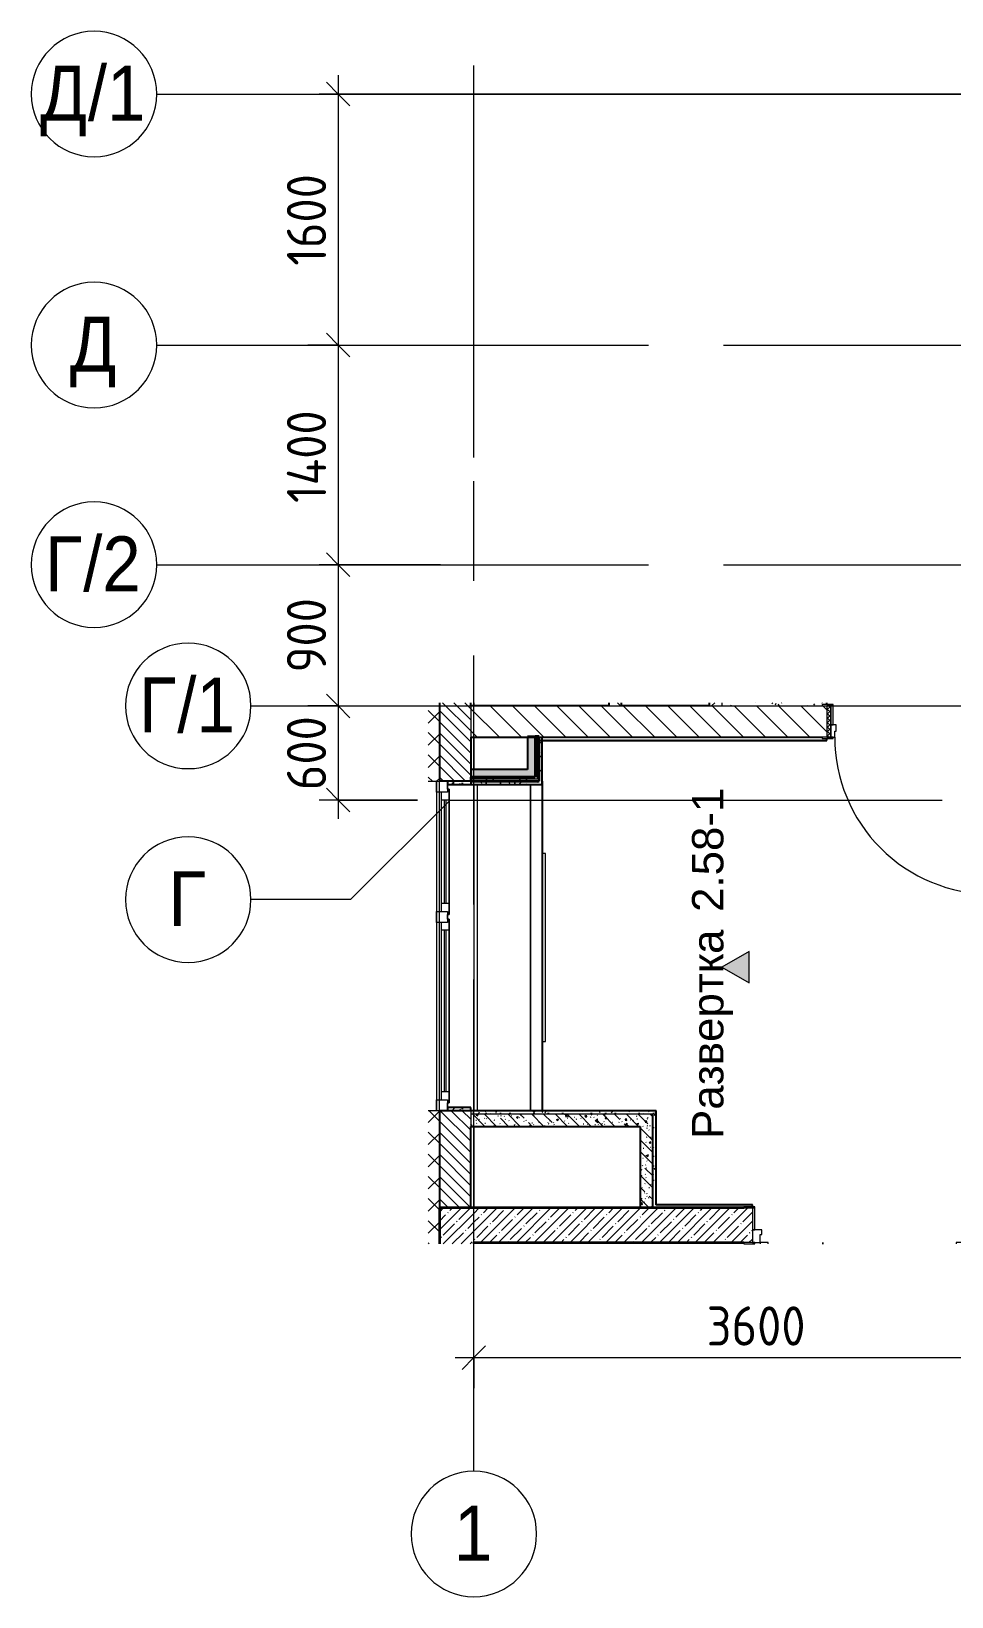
# Model space of a CAD drawing. Header units: millimetres. Extents: x -2711 to 60377, y -1987 to 15400.
# Drawn here: x -2711 to 3156, y 5422 to 15400 of the extents above; entities that cross this region are included whole.
import ezdxf

# ---------------------------------------------------------------- set-up
doc = ezdxf.new("R2010")
doc.units = ezdxf.units.MM
doc.linetypes.add('Осевая', pattern=[3175, 635, -476.25, 1587.5, -476.25])
for name, color, linetype, lineweight in [('A-ANNO-DIMS', 7, 'Continuous', 9), ('A-ANNO-DIMS-100', 7, 'Continuous', 9), ('A-DOOR', 7, 'Continuous', 9), ('A-DOOR-1', 7, 'Continuous', 13), ('A-DOOR-FRAM', 7, 'Continuous', 13), ('A-DOOR-FRAM-1', 7, 'Continuous', 9), ('A-GLAZ', 7, 'Continuous', 9), ('A-GLAZ-1', 7, 'Continuous', 13), ('A-WALL', 7, 'Continuous', 9), ('G-ANNO-SYMB', 7, 'Continuous', 9), ('I-WALL', 7, 'Continuous', 9), ('Знаки', 7, 'Continuous', 9), ('Оси', 7, 'Continuous', 9), ('Оси-1', 7, 'Continuous', 20), ('Оси-2', 7, 'Осевая', 9)]:
    doc.layers.add(name, color=color, linetype=linetype, lineweight=lineweight)
for name, color, linetype, lineweight, true_color in [('A-WALL-1', 7, 'Continuous', 25, 0x3c3c3c), ('A-WALL-2', 7, 'Continuous', 35, 0x3c3c3c), ('A-WALL-3', 7, 'Continuous', 13, 0x3c3c3c), ('A-WALL-FNSH-2', 7, 'Continuous', 13, 0x3c3c3c)]:
    doc.layers.add(name, color=color, linetype=linetype, lineweight=lineweight, true_color=true_color)
doc.styles.add('Arial', font='arial.ttf', dxfattribs={"width": 0.9, "height": 350})
doc.styles.add('Arial_1', font='arial.ttf', dxfattribs={"height": 200})
doc.styles.add('ISOCPEUR', font='isocpeur.ttf', dxfattribs={"width": 0.9, "height": 250})
doc.dimstyles.new('ISO-2_5_0_9К_БОЛЬШОЙ', dxfattribs={"dimscale": 304.8, "dimtxt": 248.995294, "dimasz": 0.492126, "dimexe": 0.393701, "dimexo": 0.984252, "dimgap": 0, "dimtad": 1, "dimdec": 0, "dimrnd": 10, "dimzin": 0, "dimdsep": 46, "dimtxsty": 'ISOCPEUR', "dimblk1": 'OBLIQUE', "dimblk2": 'OBLIQUE', "dimsah": 1, "dimcen": 0.09, "dimdle": 0.393701, "dimazin": 0, "dimtfac": 1, "dimtdec": 4, "dimtix": 1, "dimtmove": 0, "dimatfit": 3, "dimfxl": 1, "dimtvp": 1, "dimtolj": 1, "dimtzin": 0, "dimarcsym": 2})
pattern_1 = [(45, (0, 0), (-57.0246, 57.0246), []), (45, (57.025, 0), (-57.0246, 57.0246), [100.806, -20.161, 3.353, -16.808])]
pattern_2 = [(135, (0, 0), (-75.4342, -75.4342), [106.68, -17.78, 3.556, -17.78]), (135, (0, 75.39), (-75.4342, -75.4342), []), (50, (0, 0), (127.5292, -11.1576), [13.335, -146.685]), (355, (0, 0), (-24.6697, 133.74), [10.668, -117.348]), (100.451, (10.63, -0.93), (102.8597, 122.5818), [11.333, -124.663]), (46.184, (0, 35.56), (189.7552, -29.4304), [20.002, -220.027]), (96.636, (15.81, 33.1), (166.1822, 173.1996), [17, -186.995]), (351.184, (0, 35.56), (166.184, 173.1976), [16.002, -176.022]), (21, (17.78, 26.67), (106.1303, -71.586), [13.335, -146.685]), (326, (17.78, 26.67), (43.2619, 128.9318), [10.668, -117.348]), (71.451, (26.62, 20.7), (149.392, 57.345), [11.333, -124.663]), (37.5, (0, 0), (2.16223, 59.18836), [3.353, -112.573, 3.353, -115.773, -117.792]), (37.5, (0, 0), (2.16223, 59.18836), [-235.052, 3.353, -114.44]), (7.5, (0, 0), (46.77386, 70.12615), [3.353, -64.567, 3.353, -109.906, -44.894]), (7.5, (0, 0), (46.77386, 70.12615), [-181.178, 3.353, -41.542]), (327.5, (-39.65, 0), (94.91367, -4.0101), [3.353, -41.097, 3.353, -135.331, -184.023]), (327.5, (-39.65, 0), (94.91367, -4.0101), [-183.134, 3.353, -180.67]), (317.5, (-57.43, 0), (103.6906, 17.7988), [3.353, -54.432, 3.353, -88.748, -130.683]), (317.5, (-57.43, 0), (103.6906, 17.7988), [-149.885, 3.353, -127.33])]
pattern_3 = [(0, (0, 0), (121.92, 30.48), [10.058, -81.382, 10.058, -81.382, -487.68]), (0, (0, 0), (121.92, 30.48), [-182.88, 10.058, -172.822, 10.058, -81.382, -213.36]), (0, (0, 0), (121.92, 30.48), [-457.2, 10.058, -50.902, 10.058, -142.342]), (120, (45.72, 15.24), (-87.356454, 90.345817), [10.058, -81.382, 10.058, -81.382, -487.68]), (120, (45.72, 15.24), (-87.356454, 90.345817), [-182.88, 10.058, -172.822, 10.058, -81.382, -213.36]), (120, (45.72, 15.24), (-87.356454, 90.345817), [-457.2, 10.058, -50.902, 10.058, -142.342]), (240, (60.96, 76.2), (-34.563546, -120.825817), [10.058, -81.382, 10.058, -81.382, -487.68]), (240, (60.96, 76.2), (-34.563546, -120.825817), [-182.88, 10.058, -172.822, 10.058, -81.382, -213.36]), (240, (60.96, 76.2), (-34.563546, -120.825817), [-457.2, 10.058, -50.902, 10.058, -142.342])]
pattern_4 = [(45, (0, 0), (-106.066, 106.066), []), (135, (0, 0), (-106.066, -106.066), [])]

# ---------------------------------------------------------------- blocks, each defined once
blk = doc.blocks.new('110_Дверь_СКБ_2Ст - Д-1 Лестничная клетка EIS60-24280000-План разверток пом_ 2_58_ Этаж 2')
at = {"layer": 'A-DOOR'}
for centre, radius, start, end in [((-637.5, 110), 900, 0, 0.62744), ((662.5, 110), 400, 178.58398, 180)]:
    blk.add_arc(centre, radius, start, end, dxfattribs=at)
at = {"layer": 'A-DOOR-1'}
for p, q in [((-637.5, 119.8), (-637.5, 110)), ((-637.5, 110), (-587.5, 110)), ((-587.5, 110), (-587.5, 119.8)), ((612.5, 119.8), (612.5, 110)), ((612.5, 110), (662.5, 110)), ((662.5, 110), (662.5, 119.8))]:
    blk.add_line(p, q, dxfattribs=at)
at = {"layer": 'A-DOOR-FRAM'}
for p, q in [((-672.5, 118), (-742.5, 118)), ((-742.5, 118), (-742.5, 110)), ((-742.5, 110), (-672.5, 110)), ((-637.5, 110), (-687.5, 110)), ((-687.5, 110), (-687.5, 30)), ((-672.5, 110), (-672.5, 118)), ((-637.5, 60), (-637.5, 110)), ((662.5, 110), (662.5, 60)), ((712.5, 110), (662.5, 110)), ((767.5, 118), (697.5, 118)), ((697.5, 118), (697.5, 110)), ((697.5, 110), (767.5, 110)), ((712.5, 30), (712.5, 110)), ((767.5, 110), (767.5, 118)), ((-687.5, 30), (-627.5, 30)), ((-672.5, 30), (-687.5, 30)), ((-687.5, 30), (-687.5, -110)), ((-672.5, -110), (-672.5, 30)), ((-627.5, 60), (-637.5, 60)), ((-627.5, 30), (-627.5, 60)), ((662.5, 60), (652.5, 60)), ((652.5, 60), (652.5, 30)), ((652.5, 30), (712.5, 30)), ((712.5, 30), (697.5, 30)), ((697.5, 30), (697.5, -110)), ((712.5, -110), (712.5, 30)), ((-672.5, -110), (-742.5, -110)), ((-742.5, -110), (-742.5, -118)), ((-742.5, -118), (-672.5, -118)), ((-687.5, -110), (-672.5, -110)), ((-672.5, -118), (-672.5, -110)), ((697.5, -110), (712.5, -110)), ((767.5, -110), (697.5, -110)), ((697.5, -110), (697.5, -118)), ((697.5, -118), (767.5, -118)), ((767.5, -118), (767.5, -110))]:
    blk.add_line(p, q, dxfattribs=at)
blk = doc.blocks.new('110_Дверь_СКБ_1Ст_Внутренняя1 - Д-4к_п__1100x2100h_Артистические EI30-33310874-План разверток пом_ 2_58_ Этаж 2')
at = {"layer": 'A-DOOR'}
h = blk.add_hatch(dxfattribs=at)
h.set_pattern_fill('FP_6', color=256, style=0, pattern_type=2)
h.set_pattern_definition([(135, (1751.41, 164.685), (-14.14214, -14.14214), []), (225, (1751.41, 164.685), (14.14214, -14.14214), [])])
h.paths.add_polyline_path([(537.5, 100), (537.5, -100), (562.5, -100), (562.5, 100)])
at = {"layer": 'A-DOOR-FRAM-1'}
h = blk.add_hatch(dxfattribs=at)
h.set_pattern_fill('FP_7', color=256, style=0, pattern_type=2)
h.set_pattern_definition([(45, (-371.384, 164.685), (-14.1421, 14.1421), []), (135, (-371.384, 164.685), (-14.1421, -14.1421), [])])
h.paths.add_polyline_path([(-512.5, 100), (-537.5, 100), (-537.5, -100), (-512.5, -100)])
at = {"layer": 'A-DOOR'}
blk.add_arc((-487.5, 100), 1000, 360, 90, dxfattribs=at)
at = {"layer": 'A-DOOR-1'}
for p, q in [((-487.5, 1100), (-487.5, 100)), ((-447.5, 1100), (-487.5, 1100)), ((-447.5, 100), (-447.5, 1100)), ((-487.5, 100), (-447.5, 100))]:
    blk.add_line(p, q, dxfattribs=at)
at = {"layer": 'A-DOOR-FRAM'}
for p, q in [((-497.5, 108), (-567.5, 108)), ((-567.5, 108), (-567.5, 100)), ((-567.5, 100), (-497.5, 100)), ((-512.5, 100), (-537.5, 100)), ((-537.5, 100), (-537.5, -100)), ((-487.5, 100), (-512.5, 100)), ((-512.5, 100), (-512.5, 20)), ((-512.5, -100), (-512.5, 100)), ((-497.5, 100), (-512.5, 100)), ((-512.5, 100), (-512.5, 99)), ((-497.5, 100), (-497.5, 108)), ((-497.5, 99), (-497.5, 100)), ((-487.5, 60), (-487.5, 100)), ((512.5, 100), (512.5, 60)), ((537.5, 100), (512.5, 100)), ((592.5, 108), (522.5, 108)), ((522.5, 108), (522.5, 100)), ((537.5, 100), (522.5, 100)), ((522.5, 100), (522.5, 99)), ((522.5, 100), (592.5, 100)), ((537.5, 20), (537.5, 100)), ((562.5, 100), (537.5, 100)), ((537.5, 100), (537.5, -100)), ((537.5, 99), (537.5, 100)), ((562.5, -100), (562.5, 100)), ((592.5, 100), (592.5, 108)), ((-512.5, 99), (-497.5, 99)), ((-512.5, 20), (-477.5, 20)), ((-497.5, 20), (-512.5, 20)), ((-512.5, 20), (-512.5, -100)), ((-497.5, -100), (-497.5, 20)), ((-477.5, 60), (-487.5, 60)), ((-477.5, 20), (-477.5, 60)), ((512.5, 60), (502.5, 60)), ((502.5, 60), (502.5, 20)), ((502.5, 20), (537.5, 20)), ((522.5, 99), (537.5, 99)), ((537.5, 20), (522.5, 20)), ((522.5, 20), (522.5, -100)), ((537.5, -100), (537.5, 20)), ((-497.5, -100), (-567.5, -100)), ((-567.5, -100), (-567.5, -108)), ((-567.5, -108), (-497.5, -108)), ((-537.5, -100), (-512.5, -100)), ((-512.5, -100), (-497.5, -100)), ((-497.5, -108), (-497.5, -100)), ((522.5, -100), (537.5, -100)), ((592.5, -100), (522.5, -100)), ((522.5, -100), (522.5, -108)), ((522.5, -108), (592.5, -108)), ((537.5, -100), (562.5, -100)), ((592.5, -108), (592.5, -100))]:
    blk.add_line(p, q, dxfattribs=at)
blk = doc.blocks.new('120_Окно_СКБ_2Ст - 120_Окно_СКБ_2Ст 2100х2500 _мал створка справа_-22445857-План разверток пом_ 2_58_ Этаж 2')
at = {"layer": 'A-GLAZ'}
for p, q in [((1050, -57), (-1050, -57)), ((-1030, -127), (-1000, -127)), ((-930, -107), (100, -107)), ((100, -117), (-930, -117)), ((170, -127), (200, -127)), ((270, -107), (930, -107)), ((930, -117), (270, -117)), ((1000, -127), (1030, -127))]:
    blk.add_line(p, q, dxfattribs=at)
at = {"layer": 'A-GLAZ-1'}
for p, q in [((-1050, -127), (-1050, -57)), ((-1050, -57), (-980, -57)), ((-980, -57), (-980, -127)), ((150, -87), (-980, -87)), ((-980, -87), (-980, -127)), ((-930, -137), (-930, -87)), ((100, -137), (100, -87)), ((150, -127), (150, -57)), ((150, -57), (220, -57)), ((150, -127), (150, -87)), ((220, -57), (220, -127)), ((980, -87), (220, -87)), ((220, -87), (220, -127)), ((270, -137), (270, -87)), ((930, -137), (930, -87)), ((980, -127), (980, -57)), ((980, -57), (1050, -57)), ((980, -127), (980, -87)), ((1050, -57), (1050, -127)), ((-980, -127), (-1050, -127)), ((-980, -127), (-1000, -127)), ((-1000, -127), (-1000, -137)), ((-1000, -137), (170, -137)), ((170, -137), (-1000, -137)), ((220, -127), (150, -127)), ((170, -127), (150, -127)), ((170, -137), (170, -127)), ((220, -127), (200, -127)), ((200, -127), (200, -137)), ((200, -137), (1000, -137)), ((1000, -137), (200, -137)), ((1050, -127), (980, -127)), ((1000, -127), (980, -127)), ((1000, -137), (1000, -127))]:
    blk.add_line(p, q, dxfattribs=at)
blk = doc.blocks.new('Съемный металлический экран с перфорацией - E1-31419149-План разверток пом_ 2_58_ Этаж 2')
at = {"layer": 'Знаки'}
h = blk.add_hatch(dxfattribs=at)
h.set_pattern_fill('FP_17', color=256, style=0, pattern_type=2)
h.set_pattern_definition([(270, (-8960, 547.406), (50.8, 3e-15), [13.612, -74.376]), (330, (-8953.194, 522.006), (25.4, 43.9941), [13.612, -74.376]), (30, (-8927.794, 515.2), (-25.4, 43.9941), [13.612, -74.376]), (300, (-8960, 533.79), (101.59984, -9e-05), [13.612, -87.988]), (300, (-8916.01, 559.19), (101.59984, -9e-05), [13.612, -87.988]), (60, (-8960, 547.41), (-50.79984, 87.9881), [13.612, -87.988]), (60, (-8916.01, 522.01), (-50.79984, 87.9881), [13.612, -87.988]), (0, (-8941.41, 515.2), (50.8, 87.988), [13.612, -87.988]), (0, (-8941.41, 566), (50.8, 87.988), [13.612, -87.988])])
h.paths.add_polyline_path([(0, 0), (1200, 0), (1200, 20), (0, 20)])
for p, q in [((1200, 20), (0, 20)), ((0, 20), (0, 0)), ((0, 0), (1200, 0)), ((1200, 0), (1200, 20))]:
    blk.add_line(p, q, dxfattribs=at)
blk = doc.blocks.new('Зашивка приборов отопления42 - Зашивка приборов отопления-33374801-План разверток пом_ 2_58_ Этаж 2')
at = {"layer": 'A-WALL'}
for p, q in [((37471.9, 23439), (35391.9, 23439)), ((35391.9, 23079), (37471.9, 23079)), ((37471.9, 23079), (35391.9, 23079)), ((35391.9, 23004), (37471.9, 23004))]:
    blk.add_line(p, q, dxfattribs=at)
blk = doc.blocks.new('Ось сетки - D8-29747960-План разверток пом_ 2_58_ Этаж 2')
at = {"layer": 'Оси-1'}
for start, end in [(360, 180), (180, 360)]:
    blk.add_arc((0, 0), 4, start, end, dxfattribs=at)
blk = doc.blocks.new('Фасад - Марка фасада_Указатель-25386507-План разверток пом_ 2_58_ Этаж 2')
at = {"layer": 'G-ANNO-SYMB'}
blk.add_hatch(color=256, dxfattribs=at).paths.add_polyline_path([(-1, 0), (0, 1.732), (1, 0), (0, 0)])
for p, q in [((0, 1.732), (-1, 0)), ((1, 0), (0, 1.732)), ((-1, 0), (0, 0)), ((0, 0), (1, 0))]:
    blk.add_line(p, q, dxfattribs=at)
blk = doc.blocks.new('DIMBLOCK1-План разверток пом_ 2_58_ Этаж 2')
at = {"layer": 'A-ANNO-DIMS-100', "lineweight": 20}
for p, q in [((-755.3, 15000), (-830.3, 15075)), ((-755.3, 15000), (-680.3, 14925)), ((-755.3, 13400), (-830.3, 13475)), ((-755.3, 13400), (-680.3, 13325))]:
    blk.add_line(p, q, dxfattribs=at)
at = {"layer": 'A-ANNO-DIMS-100'}
for p, q in [((-755.3, 15120), (-755.3, 13400)), ((9560.6, 15000), (-875.3, 15000)), ((-755.3, 15000), (9560.6, 15000)), ((-949.3, 13400), (-635.3, 13400)), ((-755.3, 13400), (-949.3, 13400))]:
    blk.add_line(p, q, dxfattribs=at)
at = {"layer": 'A-ANNO-DIMS-100', "color": 0, "insert": (-1081.9, 13905.5), "char_height": 250, "width": 706.764, "attachment_point": 1, "rotation": 90, "line_spacing_factor": 1.149209, "style": 'ISOCPEUR'}
blk.add_mtext('1600', dxfattribs=at)
blk = doc.blocks.new('_Oblique')
at = {"color": 0, "linetype": 'ByBlock', "lineweight": -2}
blk.add_line((-0.5, -0.5), (0.5, 0.5), dxfattribs=at)
blk = doc.blocks.new('DIMBLOCK2-План разверток пом_ 2_58_ Этаж 2')
at = {"layer": 'A-ANNO-DIMS-100', "lineweight": 20}
for p, q in [((-755.3, 13400), (-830.3, 13475)), ((-755.3, 13400), (-680.3, 13325)), ((-755.3, 12000), (-830.3, 12075)), ((-755.3, 12000), (-680.3, 11925))]:
    blk.add_line(p, q, dxfattribs=at)
at = {"layer": 'A-ANNO-DIMS-100'}
for p, q in [((-949.3, 13400), (-635.3, 13400)), ((-755.3, 13400), (-949.3, 13400)), ((-755.3, 13400), (-755.3, 12000)), ((-102.4, 12000), (-875.3, 12000)), ((-755.3, 12000), (-102.4, 12000))]:
    blk.add_line(p, q, dxfattribs=at)
at = {"layer": 'A-ANNO-DIMS-100', "color": 0, "insert": (-1081.9, 12393.5), "char_height": 250, "width": 735.494, "attachment_point": 1, "rotation": 90, "line_spacing_factor": 1.149209, "style": 'ISOCPEUR'}
blk.add_mtext('1400', dxfattribs=at)
blk = doc.blocks.new('DIMBLOCK3-План разверток пом_ 2_58_ Этаж 2')
at = {"layer": 'A-ANNO-DIMS-100', "lineweight": 20}
for p, q in [((-755.3, 12000), (-830.3, 12075)), ((-755.3, 12000), (-680.3, 11925)), ((-755.3, 11100), (-830.3, 11175)), ((-755.3, 11100), (-680.3, 11025))]:
    blk.add_line(p, q, dxfattribs=at)
at = {"layer": 'A-ANNO-DIMS-100'}
for p, q in [((-102.4, 12000), (-875.3, 12000)), ((-755.3, 12000), (-755.3, 11100)), ((-755.3, 12000), (-102.4, 12000)), ((-949.3, 11100), (-635.3, 11100)), ((-755.3, 11100), (-949.3, 11100))]:
    blk.add_line(p, q, dxfattribs=at)
at = {"layer": 'A-ANNO-DIMS-100', "color": 0, "insert": (-1081.9, 11313), "char_height": 250, "width": 568.858, "attachment_point": 1, "rotation": 90, "line_spacing_factor": 1.149209, "style": 'ISOCPEUR'}
blk.add_mtext('900', dxfattribs=at)
blk = doc.blocks.new('DIMBLOCK4-План разверток пом_ 2_58_ Этаж 2')
at = {"layer": 'A-ANNO-DIMS-100'}
for p, q in [((-949.3, 11100), (-635.3, 11100)), ((-755.3, 11100), (-949.3, 11100)), ((-755.3, 11100), (-755.3, 10380)), ((-250.4, 10500), (-875.3, 10500)), ((-755.3, 10500), (-250.4, 10500))]:
    blk.add_line(p, q, dxfattribs=at)
at = {"layer": 'A-ANNO-DIMS-100', "lineweight": 20}
for p, q in [((-755.3, 11100), (-830.3, 11175)), ((-755.3, 11100), (-680.3, 11025)), ((-755.3, 10500), (-830.3, 10575)), ((-755.3, 10500), (-680.3, 10425))]:
    blk.add_line(p, q, dxfattribs=at)
at = {"layer": 'A-ANNO-DIMS-100', "color": 0, "insert": (-1081.9, 10563), "char_height": 250, "width": 568.858, "attachment_point": 1, "rotation": 90, "line_spacing_factor": 1.149209, "style": 'ISOCPEUR'}
blk.add_mtext('600', dxfattribs=at)
blk = doc.blocks.new('DIMBLOCK5-План разверток пом_ 2_58_ Этаж 2')
at = {"layer": 'A-ANNO-DIMS-100'}
for p, q in [((110, 6751.9), (110, 7065.8)), ((3710, 6751.9), (3710, 7065.8)), ((-10, 6945.8), (3710, 6945.8)), ((110, 6945.8), (110, 6751.9)), ((3710, 6945.8), (3710, 6751.9))]:
    blk.add_line(p, q, dxfattribs=at)
at = {"layer": 'A-ANNO-DIMS-100', "lineweight": 20}
for p, q in [((110, 6945.8), (185, 7020.8)), ((3710, 6945.8), (3785, 7020.8)), ((110, 6945.8), (35, 6870.8)), ((3710, 6945.8), (3635, 6870.8))]:
    blk.add_line(p, q, dxfattribs=at)
at = {"layer": 'A-ANNO-DIMS-100', "color": 0, "insert": (1594, 7272.5), "char_height": 250, "width": 758.478, "attachment_point": 1, "line_spacing_factor": 1.149209, "style": 'ISOCPEUR'}
blk.add_mtext('3600', dxfattribs=at)

msp = doc.modelspace()

# ---------------------------------------------------------------- hatches: boundary and pattern name
at = {"layer": 'A-WALL'}
h = msp.add_hatch(dxfattribs=at)
h.set_pattern_fill('FP_4', color=256, style=0, pattern_type=2)
h.set_pattern_definition([(45, (0, 0), (-70.7107, 70.7107), []), (135, (0, 0), (-70.7107, -70.7107), [])])
h.paths.add_polyline_path([(-169.4, 7670.2), (-110, 7670.2), (-110, 8520), (-181.3, 8520), (-181.3, 7670.2)])
h.paths.add_polyline_path([(-110, 10620), (-110, 11120), (-181.3, 11120), (-181.3, 10620)])
h = msp.add_hatch(dxfattribs=at)
h.set_pattern_fill('FP_3', color=256, style=0, pattern_type=2)
h.set_pattern_definition([(135, (0, 0), (-35.35534, -35.35534), [])])
h.paths.add_polyline_path([(-110, 7900), (90, 7900), (90, 8520), (-110, 8520)])
h.paths.add_polyline_path([(90, 10620), (90, 11120), (-110, 11120), (-110, 10620)])
at = {"layer": 'I-WALL'}
h = msp.add_hatch(dxfattribs=at)
h.set_pattern_fill('FP_1', color=256, style=0, pattern_type=2)
h.set_pattern_definition([(135, (0, 0), (-70.7107, -70.7107), [])])
h.paths.add_polyline_path([(3560, 10900), (3560, 11100), (3460, 11100), (3460, 10900), (3490, 10900)])
h.paths.add_polyline_path([(2330, 10900), (2360, 10900), (2360, 11100), (90, 11100), (90, 10900), (1589.5, 10900)])
h = msp.add_hatch(dxfattribs=at)
h.set_pattern_fill('FP_5', color=256, style=0, pattern_type=2)
h.set_pattern_definition(pattern_2)
h.paths.add_polyline_path([(1050, 11100), (1050, 11120), (970, 11120), (970, 11100)])
h = msp.add_hatch(dxfattribs=at)
h.set_pattern_fill('FP_8', color=256, style=0, pattern_type=2)
h.set_pattern_definition([(45, (0, 0), (-35.35534, 35.35534), [])])
h.paths.add_polyline_path([(1690, 11100), (1690, 11120), (1610, 11120), (1610, 11100)])
h = msp.add_hatch(dxfattribs=at)
h.set_pattern_fill('FP_15', color=256, style=0, pattern_type=2)
h.set_pattern_definition(pattern_3)
h.paths.add_polyline_path([(2330, 11100), (2330, 11108), (2360, 11108), (2360, 11120), (1690, 11120), (1690, 11100), (1718, 11100)])
h.paths.add_polyline_path([(3540, 11100), (3540, 11120), (3460, 11120), (3460, 11108), (3490, 11107.5), (3490, 11100)])
for points in [[(501, 10695), (501, 10905), (451, 10905), (451, 10695)], [(261.3, 10645), (501, 10645), (501, 10695), (90, 10695), (90, 10645)]]:
    msp.add_hatch(color=256, dxfattribs=at).paths.add_polyline_path(points)
h = msp.add_hatch(dxfattribs=at)
h.set_pattern_fill('FP_16', color=256, style=0, pattern_type=2)
h.set_pattern_definition(pattern_4)
h.paths.add_polyline_path([(513.5, 10645), (513.5, 10905), (501, 10905), (501, 10645)])
h = msp.add_hatch(dxfattribs=at)
h.set_pattern_fill('FP_16', color=256, style=0, pattern_type=2)
h.set_pattern_definition(pattern_4)
h.paths.add_polyline_path([(526, 10632.5), (526, 10905), (513.5, 10905), (513.5, 10632.5)])
h = msp.add_hatch(dxfattribs=at)
h.set_pattern_fill('FP_15', color=256, style=0, pattern_type=2)
h.set_pattern_definition(pattern_3)
h.paths.add_polyline_path([(3490, 10880), (4260, 10880), (4260, 10900), (3490, 10900), (3490, 10892), (3460, 10892), (3460, 10880)])
h.paths.add_polyline_path([(2360, 10880), (2360, 10892), (2330, 10892), (2330, 10900), (526, 10900), (526, 10880), (1589.5, 10880)])
h = msp.add_hatch(dxfattribs=at)
h.set_pattern_fill('FP_15', color=256, style=0, pattern_type=2)
h.set_pattern_definition(pattern_3)
h.paths.add_polyline_path([(546, 10600), (546, 10900), (526, 10900), (526, 10600)])
h = msp.add_hatch(dxfattribs=at)
h.set_pattern_fill('FP_15', color=256, style=0, pattern_type=2)
h.set_pattern_definition(pattern_3)
h.paths.add_polyline_path([(90, 10600), (90, 10620), (-58, 10620), (-58, 10600)])
h = msp.add_hatch(dxfattribs=at)
h.set_pattern_fill('FP_16', color=256, style=0, pattern_type=2)
h.set_pattern_definition(pattern_4)
h.paths.add_polyline_path([(90, 10632.5), (513.5, 10632.5), (513.5, 10645), (90, 10645)])
h = msp.add_hatch(dxfattribs=at)
h.set_pattern_fill('FP_16', color=256, style=0, pattern_type=2)
h.set_pattern_definition(pattern_4)
h.paths.add_polyline_path([(526, 10620), (526, 10632.5), (90, 10632.5), (90, 10620), (261.3, 10620)])
h = msp.add_hatch(dxfattribs=at)
h.set_pattern_fill('FP_15', color=256, style=0, pattern_type=2)
h.set_pattern_definition(pattern_3)
h.paths.add_polyline_path([(526, 10600), (526, 10620), (90, 10620), (90, 10600), (261.3, 10600)])
h = msp.add_hatch(dxfattribs=at)
h.set_pattern_fill('FP_15', color=256, style=0, pattern_type=2)
h.set_pattern_definition(pattern_3)
h.paths.add_polyline_path([(90, 8520), (90, 8540), (-58, 8540), (-58, 8520)])
h = msp.add_hatch(dxfattribs=at)
h.set_pattern_fill('FP_15', color=256, style=0, pattern_type=2)
h.set_pattern_definition(pattern_3)
h.paths.add_polyline_path([(130, 8500), (130, 8520), (90, 8520), (90, 8500)])
h = msp.add_hatch(dxfattribs=at)
h.set_pattern_fill('FP_5', color=256, style=0, pattern_type=2)
h.set_pattern_definition(pattern_2)
h.paths.add_polyline_path([(1170, 8420), (1250, 8420), (1250, 8500), (90, 8500), (90, 8420), (704, 8420)])
h = msp.add_hatch(dxfattribs=at)
h.set_pattern_fill('FP_15', color=256, style=0, pattern_type=2)
h.set_pattern_definition(pattern_3)
h.paths.add_polyline_path([(1250, 8500), (1270, 8500), (1270, 8520), (130, 8520), (130, 8500), (704, 8500)])
h = msp.add_hatch(dxfattribs=at)
h.set_pattern_fill('FP_15', color=256, style=0, pattern_type=2)
h.set_pattern_definition(pattern_3)
h.paths.add_polyline_path([(1270, 7900), (1270, 8500), (1250, 8500), (1250, 7900)])
h = msp.add_hatch(dxfattribs=at)
h.set_pattern_fill('FP_5', color=256, style=0, pattern_type=2)
h.set_pattern_definition(pattern_2)
h.paths.add_polyline_path([(1250, 7900), (1250, 8420), (1170, 8420), (1170, 7900)])
h = msp.add_hatch(dxfattribs=at)
h.set_pattern_fill('FP_2', color=256, style=0, pattern_type=2)
h.set_pattern_definition(pattern_1)
h.paths.add_polyline_path([(100.7, 7670.2), (110, 7670.2), (110, 7900), (-110, 7900), (-110, 7670.2)])
h = msp.add_hatch(dxfattribs=at)
h.set_pattern_fill('FP_2', color=256, style=0, pattern_type=2)
h.set_pattern_definition(pattern_1)
h.paths.add_polyline_path([(3360.3, 7680), (3510, 7680), (3510, 7900), (3285, 7900), (3285, 7680), (3340, 7680)])
h.paths.add_polyline_path([(1885, 7680), (1885, 7900), (110, 7900), (110, 7680), (1830, 7680)])
h = msp.add_hatch(dxfattribs=at)
h.set_pattern_fill('FP_15', color=256, style=0, pattern_type=2)
h.set_pattern_definition(pattern_3)
h.paths.add_polyline_path([(13559.9, 7900), (13559.9, 7920), (6530, 7920), (6530, 7900), (12214.5, 7900)])
h.paths.add_polyline_path([(3730, 7900), (4030, 7900), (4030, 7920), (3285, 7920), (3285, 7908), (3340, 7908), (3340, 7900), (3510, 7900)])
h.paths.add_polyline_path([(1830, 7900), (1830, 7908), (1885, 7908), (1885, 7920), (1270, 7920), (1270, 7900), (1589.5, 7900)])
h = msp.add_hatch(dxfattribs=at)
h.set_pattern_fill('FP_15', color=256, style=0, pattern_type=2)
h.set_pattern_definition(pattern_3)
h.paths.add_polyline_path([(3360.3, 7670.2), (3510, 7670.2), (3510, 7680), (3340, 7680), (3340, 7672), (3285, 7672), (3285, 7670.2), (3340, 7670.2)])
h.paths.add_polyline_path([(110, 7670.2), (1885, 7670.2), (1885, 7672), (1830, 7672), (1830, 7680), (110, 7680)])

# ---------------------------------------------------------------- linework, layer by layer
at = {"layer": 'A-WALL'}
for p, q in [((90, 11100), (90, 10900)), ((970, 11100), (1050, 11100)), ((1610, 11100), (2330, 11100)), ((1690, 11120), (1690, 11100)), ((513.5, 10905), (513.5, 10632.5)), ((526, 10900), (2330, 10900)), ((2330, 10900), (526, 10900)), ((513.5, 10632.5), (90, 10632.5)), ((90, 8520), (90, 8420)), ((90, 8500), (1250, 8500))]:
    msp.add_line(p, q, dxfattribs=at)
at = {"layer": 'A-WALL-1'}
for p, q in [((-110, 11120), (-110, 10620)), ((90, 11100), (90, 11120)), ((970, 11100), (90, 11100)), ((970, 11120), (970, 11100)), ((1050, 11100), (1050, 11120)), ((1610, 11100), (1050, 11100)), ((1610, 11120), (1610, 11100)), ((2360, 11108), (2360, 11120)), ((90, 10900), (526, 10900)), ((90, 10900), (90, 10645)), ((501, 10905), (451, 10905)), ((451, 10905), (451, 10695)), ((526, 10880), (2360, 10880)), ((546, 10600), (546, 10900)), ((2360, 10880), (2360, 10892)), ((451, 10695), (90, 10695)), ((90, 10620), (-110, 10620)), ((-58, 10620), (-58, 10600)), ((-58, 10600), (546, 10600)), ((90, 10620), (90, 10600)), ((130, 8520), (-110, 8520)), ((-110, 8520), (-110, 7900)), ((90, 8540), (-58, 8540)), ((-58, 8540), (-58, 8520)), ((90, 8520), (90, 8540)), ((1270, 8520), (130, 8520)), ((1250, 7900), (1250, 8500)), ((1270, 8520), (1270, 7920)), ((90, 7900), (90, 8420)), ((90, 8420), (1170, 8420)), ((1170, 8420), (1170, 7900)), ((1885, 7920), (1270, 7920)), ((1885, 7908), (1885, 7920)), ((1885, 7670.2), (1885, 7672))]:
    msp.add_line(p, q, dxfattribs=at)
at = {"layer": 'A-WALL-2'}
for p, q in [((526, 10905), (501, 10905)), ((501, 10905), (501, 10645)), ((526, 10620), (526, 10905)), ((90, 10645), (90, 10620)), ((501, 10645), (90, 10645)), ((90, 10620), (526, 10620)), ((-110, 7900), (-110, 7670.2)), ((1830, 7900), (-110, 7900)), ((110, 7680), (1830, 7680)), ((110, 7680), (110, 7670.2))]:
    msp.add_line(p, q, dxfattribs=at)
at = {"layer": 'A-WALL-3'}
for p, q in [((-181.3, 10620), (-110, 10620)), ((-110, 8520), (-181.3, 8520))]:
    msp.add_line(p, q, dxfattribs=at)
at = {"layer": 'A-WALL-FNSH-2'}
for p, q in [((526, 10879), (2360, 10879)), ((546.5, 10890), (545.5, 10890)), ((545.5, 10890), (545.5, 10620)), ((546.5, 10620), (546.5, 10890)), ((2360, 10879), (2360, 10880)), ((-58, 10600), (-58, 10599)), ((-58, 10599), (90, 10599)), ((90, 10599), (90, 10600)), ((131, 10600), (131, 10599)), ((131, 10599), (508.5, 10599)), ((508.5, 10599), (508.5, 10600)), ((545.5, 10620), (546.5, 10620)), ((90, 8541), (-58, 8541)), ((-58, 8541), (-58, 8540)), ((90, 8540), (90, 8541)), ((1271, 8521), (90, 8521)), ((90, 8520), (90, 8520)), ((90, 8520), (130, 8520)), ((545.5, 8520), (545.5, 8510)), ((545.5, 8510), (546.5, 8510)), ((546.5, 8510), (546.5, 8520)), ((1271, 7921), (1271, 8521)), ((1885, 7921), (1271, 7921)), ((1885, 7920), (1885, 7921))]:
    msp.add_line(p, q, dxfattribs=at)
at = {"layer": 'I-WALL'}
for p, q in [((110, 11120), (110, 11100)), ((110, 10900), (110, 10695)), ((-110, 8520), (-110, 10620)), ((110, 10600), (110, 8520)), ((130, 10600), (130, 8520)), ((545.5, 8520), (545.5, 10600)), ((546.5, 10620), (546.5, 8520)), ((110, 8420), (110, 7900))]:
    msp.add_line(p, q, dxfattribs=at)
at = {"layer": 'Оси'}
for p, q in [((110, 12683), (110, 15183)), ((-1911, 15000), (589, 15000)), ((-1911, 13400), (589, 13400)), ((-1911, 12000), (589, 12000)), ((-1311, 11100), (1189, 11100)), ((-41, 10500), (-676, 9865)), ((-41, 10500), (2459, 10500)), ((-676, 9865), (-1311, 9865)), ((110, 6222), (110, 8722))]:
    msp.add_line(p, q, dxfattribs=at)
at = {"layer": 'Оси-2'}
for p, q in [((589, 15000), (10850, 15000)), ((589, 13400), (10850, 13400)), ((110, 8722), (110, 12683)), ((589, 12000), (11200.3, 12000)), ((1189, 11100), (11450, 11100)), ((2459, 10500), (11450, 10500))]:
    msp.add_line(p, q, dxfattribs=at)

# ---------------------------------------------------------------- block references
at = {"layer": 'A-DOOR', "rotation": 180}
for name, p in [('110_Дверь_СКБ_1Ст_Внутренняя1 - Д-4к_п__1100x2100h_Артистические EI30-33310874-План разверток пом_ 2_58_ Этаж 2', (2922.5, 11000)), ('110_Дверь_СКБ_2Ст - Д-1 Лестничная клетка EIS60-24280000-План разверток пом_ 2_58_ Этаж 2', (2597.5, 7790))]:
    msp.add_blockref(name, p, dxfattribs=at)
at = {"layer": 'A-GLAZ', "rotation": 89.99999999999993}
msp.add_blockref('120_Окно_СКБ_2Ст - 120_Окно_СКБ_2Ст 2100х2500 _мал створка справа_-22445857-План разверток пом_ 2_58_ Этаж 2', (-185, 9570), dxfattribs=at)
at = {"layer": 'A-WALL', "rotation": 90.0000000000001}
msp.add_blockref('Зашивка приборов отопления42 - Зашивка приборов отопления-33374801-План разверток пом_ 2_58_ Этаж 2', (23549, -26871.9), dxfattribs=at)
at = {"layer": 'G-ANNO-SYMB', "xscale": 99.99999999999993, "yscale": 99.99999999999993, "zscale": 99.99999999999993, "rotation": 89.99999999999947}
msp.add_blockref('Фасад - Марка фасада_Указатель-25386507-План разверток пом_ 2_58_ Этаж 2', (1864.2, 9434.6), dxfattribs=at)
at = {"layer": 'Знаки', "rotation": 90.00000000000001}
msp.add_blockref('Съемный металлический экран с перфорацией - E1-31419149-План разверток пом_ 2_58_ Этаж 2', (566, 8960), dxfattribs=at)
at = {"layer": 'Оси-1', "xscale": 99.99999999999993, "yscale": 99.99999999999993, "zscale": 99.99999999999993, "rotation": 269.9999999999994}
for p in [(-2311, 15000), (-2311, 13400), (-2311, 12000), (-1711, 11100), (-1711, 9865)]:
    msp.add_blockref('Ось сетки - D8-29747960-План разверток пом_ 2_58_ Этаж 2', p, dxfattribs=at)
at = {"layer": 'Оси-1', "xscale": 99.99999999999993, "yscale": 99.99999999999993, "zscale": 99.99999999999993}
msp.add_blockref('Ось сетки - D8-29747960-План разверток пом_ 2_58_ Этаж 2', (110, 5822), dxfattribs=at)

# ---------------------------------------------------------------- texts
at = {"layer": 'G-ANNO-SYMB', "char_height": 200, "attachment_point": 1, "rotation": 90, "style": 'Arial_1'}
for s, insert, width in [(' 2.58-1', (1500.4, 9709), 1074.261), ('Развертка', (1500.4, 8339.8), 1659.493)]:
    msp.add_mtext(s, dxfattribs=dict(at, insert=insert, width=width))
at = {"layer": 'Оси', "char_height": 350, "attachment_point": 1, "style": 'Arial'}
for s, insert, width in [('\\fArial|b0|i0|c204|p34|;\\W.9;Д', (-2654.1, 15181), 367.975), ('/1', (-2350.5, 15181), 454.557), ('\\fArial|b0|i0|c204|p34|;\\W.9;Д', (-2466.5, 13581), 367.975), ('\\fArial|b0|i0|c204|p34|;\\W.9;Г', (-2624.4, 12181), 295.823), ('/2', (-2380.4, 12181), 454.557), ('\\fArial|b0|i0|c204|p34|;\\W.9;Г', (-2024.4, 11281), 295.823), ('/1', (-1780.4, 11281), 454.557), ('\\fArial|b0|i0|c204|p34|;\\W.9;Г', (-1836.8, 10046), 295.823), ('\\fArial|b0|i0|c204|p34|;\\W.9;1', (-17.5, 6002.7), 303.038)]:
    msp.add_mtext(s, dxfattribs=dict(at, insert=insert, width=width))

# ---------------------------------------------------------------- dimensions: what is measured, and where the dimension line sits
at = {"layer": 'A-ANNO-DIMS'}
for base, p1, p2, override, picture, middle in [((-755.3, 13400), (9860.6, 15000), (-649.3, 13400), {"dimpost": '<>', "dimfxl": 10630.989093}, 'DIMBLOCK1-План разверток пом_ 2_58_ Этаж 2', (-880.3, 14200)), ((-755.3, 12000), (-649.3, 13400), (197.6, 12000), {"dimpost": '<>', "dimfxl": 1636.209029}, 'DIMBLOCK2-План разверток пом_ 2_58_ Этаж 2', (-880.3, 12700)), ((-755.3, 11100), (197.6, 12000), (-649.3, 11100), {"dimpost": '<>', "dimfxl": 1235.791244}, 'DIMBLOCK3-План разверток пом_ 2_58_ Этаж 2', (-880.3, 11550)), ((-755.3, 10500), (-649.3, 11100), (49.6, 10500), {"dimpost": '<>', "dimfxl": 921.126892}, 'DIMBLOCK4-План разверток пом_ 2_58_ Этаж 2', (-880.3, 10800))]:
    dim = msp.add_linear_dim(base=base, p1=p1, p2=p2, angle=90, dimstyle='ISO-2_5_0_9К_БОЛЬШОЙ', override=override, dxfattribs=at)
    dim.commit()
    dim.dimension.update_dxf_attribs({"geometry": picture, "text_midpoint": middle})
dim = msp.add_linear_dim(base=(3710, 6945.8), p1=(110, 7051.9), p2=(3710, 7051.9), dimstyle='ISO-2_5_0_9К_БОЛЬШОЙ', override={"dimpost": '<>', "dimfxl": 3599.999993}, dxfattribs=at)
dim.commit()
dim.dimension.update_dxf_attribs({"geometry": 'DIMBLOCK5-План разверток пом_ 2_58_ Этаж 2', "text_midpoint": (1910, 7070.8)})

doc.saveas('drawing.dxf')
